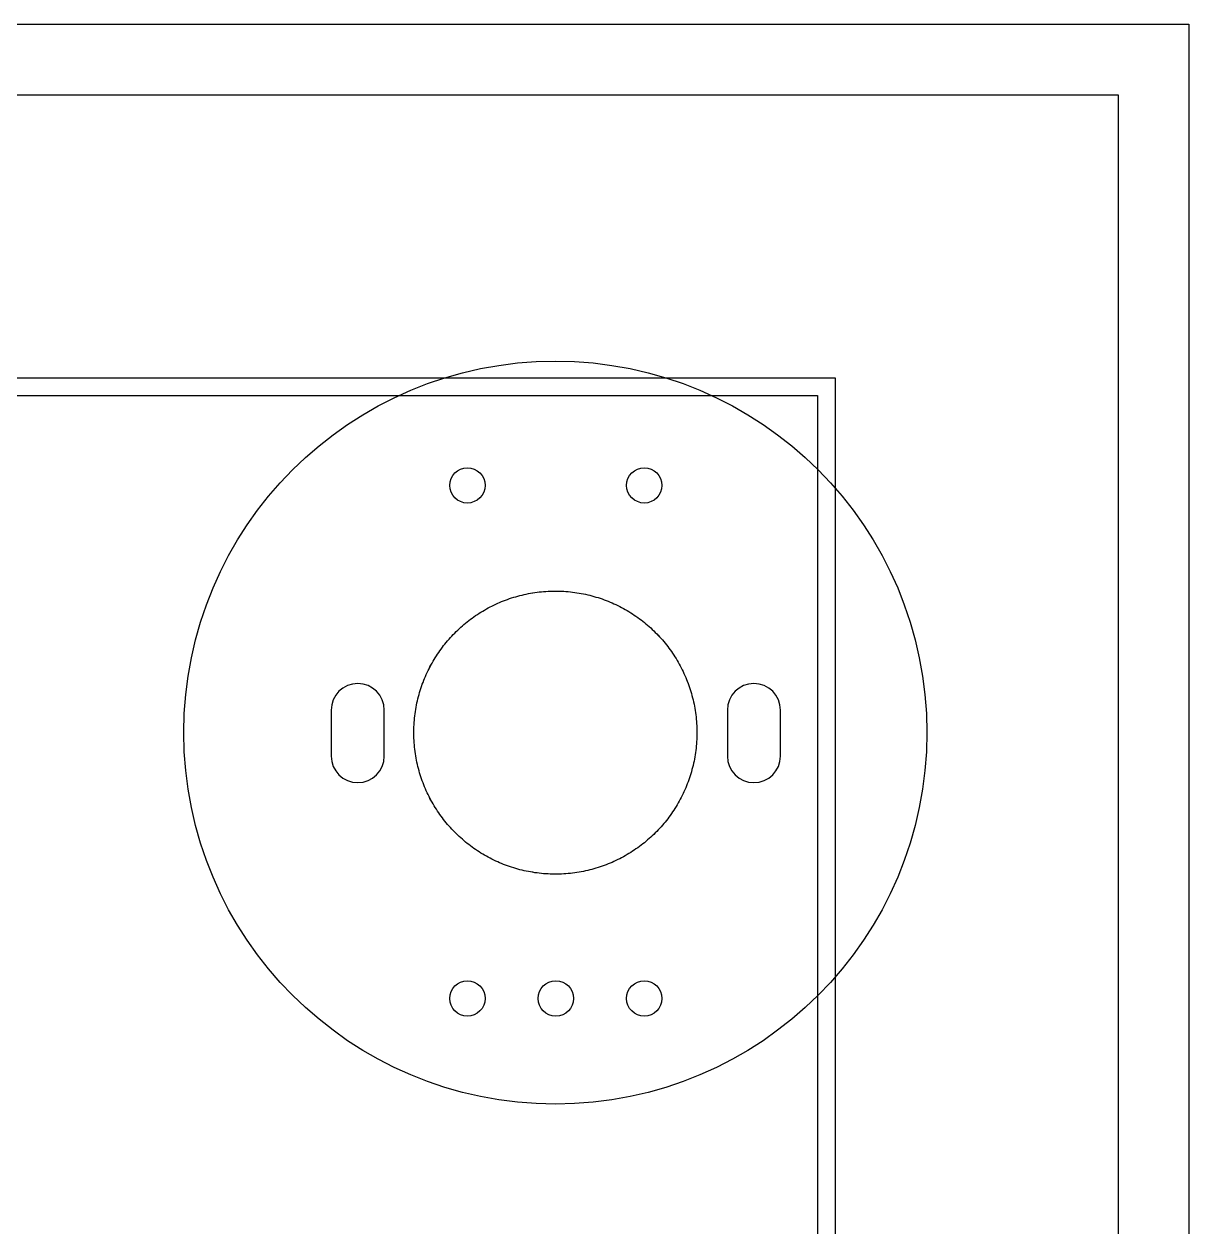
# Model space of a CAD drawing. Extents: x 8 to 363, y 8 to 124.
# Drawn here: x 329.88 to 362.8, y 90.24 to 124.24 of the extents above; entities that cross this region are included whole.
import ezdxf

# ---------------------------------------------------------------- set-up
doc = ezdxf.new("R2010")
doc.units = 0
doc.header["$MEASUREMENT"] = 0
doc.layers.get('0').update_dxf_attribs({"linetype": 'CONTINUOUS'})
doc.layers.add('TOP', color=7, linetype='CONTINUOUS')

msp = doc.modelspace()

# ---------------------------------------------------------------- linework, layer by layer
at = {"color": 0}
for p, q in [((176.085, 124.238), (362.801, 124.238)), ((362.801, 124.238), (362.801, 7.989)), ((176.085, 122.238), (360.801, 122.238)), ((360.801, 122.238), (360.801, 9.989)), ((176.085, 114.238), (352.801, 114.238)), ((352.801, 114.238), (352.801, 13.225)), ((176.085, 113.738), (352.301, 113.738)), ((352.301, 113.738), (352.301, 13.725))]:
    msp.add_line(p, q, dxfattribs=at)
at = {"linetype": 'Continuous'}
for points in [[(340.059, 104.851, 1), (338.559, 104.851), (338.559, 103.551, 1), (340.059, 103.551)], [(351.259, 104.851, 1), (349.759, 104.851), (349.759, 103.551, 1), (351.259, 103.551)]]:
    msp.add_lwpolyline(points, format="xyb", close=True, dxfattribs=at)
msp.add_circle((344.895, 104.214), 10.5)
for centre in [(342.409, 111.201), (347.409, 111.201), (342.409, 96.701), (344.909, 96.701), (347.409, 96.701)]:
    msp.add_circle(centre, 0.5, dxfattribs=at)
at = {"layer": 'TOP', "color": 7}
for points in [[(348.896, 104.214, 0), (348.895, 104.15, 0), (348.894, 104.086, 0), (348.891, 104.023, 0), (348.888, 103.96, 0), (348.883, 103.897, 0), (348.878, 103.835, 0), (348.872, 103.773, 0), (348.864, 103.711, 0), (348.856, 103.649, 0), (348.847, 103.588, 0), (348.837, 103.527, 0), (348.826, 103.466, 0), (348.814, 103.406, 0), (348.801, 103.346, 0), (348.788, 103.286, 0), (348.773, 103.226, 0), (348.757, 103.167, 0), (348.741, 103.109, 0), (348.724, 103.05, 0), (348.706, 102.992, 0), (348.687, 102.935, 0), (348.667, 102.878, 0), (348.647, 102.821, 0), (348.625, 102.765, 0), (348.603, 102.709, 0), (348.58, 102.653, 0), (348.556, 102.598, 0), (348.531, 102.543, 0), (348.506, 102.489, 0), (348.48, 102.435, 0), (348.453, 102.382, 0), (348.425, 102.329, 0), (348.396, 102.277, 0), (348.367, 102.225, 0), (348.337, 102.173, 0), (348.306, 102.122, 0), (348.275, 102.072, 0), (348.242, 102.022, 0), (348.209, 101.973, 0), (348.176, 101.924, 0), (348.141, 101.875, 0), (348.106, 101.827, 0), (348.071, 101.78, 0), (348.034, 101.733, 0), (347.997, 101.687, 0), (347.959, 101.641, 0), (347.921, 101.596, 0), (347.882, 101.552, 0), (347.842, 101.508, 0), (347.802, 101.465, 0), (347.761, 101.422, 0), (347.719, 101.38, 0), (347.677, 101.338, 0), (347.634, 101.298, 0), (347.59, 101.257, 0), (347.546, 101.218, 0), (347.502, 101.179, 0), (347.456, 101.141, 0), (347.411, 101.103, 0), (347.364, 101.066, 0), (347.317, 101.03, 0), (347.27, 100.994, 0), (347.222, 100.959, 0), (347.173, 100.925, 0), (347.124, 100.892, 0), (347.075, 100.859, 0), (347.025, 100.827, 0), (346.974, 100.795, 0), (346.923, 100.765, 0), (346.872, 100.735, 0), (346.82, 100.706, 0), (346.767, 100.677, 0), (346.714, 100.65, 0), (346.661, 100.623, 0), (346.607, 100.597, 0), (346.552, 100.572, 0), (346.498, 100.547, 0), (346.442, 100.524, 0), (346.387, 100.501, 0), (346.331, 100.479, 0), (346.274, 100.457, 0), (346.217, 100.437, 0), (346.16, 100.418, 0), (346.102, 100.399, 0), (346.044, 100.381, 0), (345.986, 100.364, 0), (345.927, 100.348, 0), (345.868, 100.333, 0), (345.809, 100.318, 0), (345.749, 100.305, 0), (345.689, 100.292, 0), (345.628, 100.281, 0), (345.567, 100.27, 0), (345.506, 100.26, 0), (345.445, 100.251, 0), (345.383, 100.243, 0), (345.321, 100.236, 0), (345.259, 100.23, 0), (345.196, 100.225, 0), (345.134, 100.221, 0), (345.07, 100.217, 0), (345.007, 100.215, 0), (344.944, 100.214, 0), (344.88, 100.214, 0), (344.816, 100.214, 0), (344.753, 100.216, 0), (344.689, 100.219, 0), (344.626, 100.223, 0), (344.564, 100.227, 0), (344.501, 100.233, 0), (344.439, 100.239, 0), (344.377, 100.247, 0), (344.316, 100.255, 0), (344.255, 100.265, 0), (344.194, 100.275, 0), (344.133, 100.286, 0), (344.073, 100.298, 0), (344.013, 100.311, 0), (343.953, 100.325, 0), (343.894, 100.34, 0), (343.835, 100.356, 0), (343.776, 100.372, 0), (343.718, 100.39, 0), (343.66, 100.408, 0), (343.603, 100.427, 0), (343.546, 100.447, 0), (343.489, 100.468, 0), (343.433, 100.49, 0), (343.377, 100.512, 0), (343.321, 100.535, 0), (343.266, 100.559, 0), (343.212, 100.584, 0), (343.158, 100.61, 0), (343.104, 100.636, 0), (343.051, 100.664, 0), (342.998, 100.691, 0), (342.946, 100.72, 0), (342.894, 100.75, 0), (342.843, 100.78, 0), (342.792, 100.811, 0), (342.742, 100.843, 0), (342.692, 100.875, 0), (342.642, 100.908, 0), (342.594, 100.942, 0), (342.545, 100.977, 0), (342.498, 101.012, 0), (342.45, 101.048, 0), (342.404, 101.084, 0), (342.358, 101.122, 0), (342.312, 101.16, 0), (342.267, 101.198, 0), (342.223, 101.238, 0), (342.179, 101.277, 0), (342.136, 101.318, 0), (342.094, 101.359, 0), (342.052, 101.401, 0), (342.01, 101.443, 0), (341.97, 101.486, 0), (341.93, 101.53, 0), (341.89, 101.574, 0), (341.851, 101.619, 0), (341.813, 101.664, 0), (341.776, 101.71, 0), (341.739, 101.757, 0), (341.703, 101.804, 0), (341.667, 101.851, 0), (341.633, 101.899, 0), (341.599, 101.948, 0), (341.565, 101.997, 0), (341.533, 102.047, 0), (341.501, 102.097, 0), (341.47, 102.148, 0), (341.439, 102.199, 0), (341.41, 102.251, 0), (341.381, 102.303, 0), (341.353, 102.355, 0), (341.325, 102.409, 0), (341.299, 102.462, 0), (341.273, 102.516, 0), (341.248, 102.571, 0), (341.223, 102.626, 0), (341.2, 102.681, 0), (341.177, 102.737, 0), (341.155, 102.793, 0), (341.134, 102.849, 0), (341.114, 102.906, 0), (341.095, 102.964, 0), (341.076, 103.021, 0), (341.059, 103.08, 0), (341.042, 103.138, 0), (341.026, 103.197, 0), (341.011, 103.256, 0), (340.997, 103.316, 0), (340.984, 103.375, 0), (340.971, 103.436, 0), (340.96, 103.496, 0), (340.949, 103.557, 0), (340.94, 103.618, 0), (340.931, 103.68, 0), (340.923, 103.742, 0), (340.916, 103.804, 0), (340.911, 103.866, 0), (340.906, 103.929, 0), (340.902, 103.991, 0), (340.899, 104.055, 0), (340.897, 104.118, 0), (340.896, 104.182, 0), (340.896, 104.246, 0), (340.897, 104.309, 0), (340.899, 104.373, 0), (340.902, 104.436, 0), (340.906, 104.499, 0), (340.911, 104.561, 0), (340.916, 104.624, 0), (340.923, 104.686, 0), (340.931, 104.747, 0), (340.94, 104.809, 0), (340.949, 104.87, 0), (340.96, 104.931, 0), (340.971, 104.991, 0), (340.984, 105.052, 0), (340.997, 105.112, 0), (341.011, 105.171, 0), (341.026, 105.23, 0), (341.042, 105.289, 0), (341.059, 105.348, 0), (341.076, 105.406, 0), (341.095, 105.464, 0), (341.114, 105.521, 0), (341.134, 105.578, 0), (341.155, 105.634, 0), (341.177, 105.691, 0), (341.2, 105.746, 0), (341.223, 105.802, 0), (341.248, 105.857, 0), (341.273, 105.911, 0), (341.299, 105.965, 0), (341.325, 106.019, 0), (341.353, 106.072, 0), (341.381, 106.124, 0), (341.41, 106.176, 0), (341.439, 106.228, 0), (341.47, 106.279, 0), (341.501, 106.33, 0), (341.533, 106.38, 0), (341.565, 106.43, 0), (341.599, 106.479, 0), (341.633, 106.528, 0), (341.667, 106.576, 0), (341.703, 106.624, 0), (341.739, 106.671, 0), (341.776, 106.717, 0), (341.813, 106.763, 0), (341.851, 106.808, 0), (341.89, 106.853, 0), (341.93, 106.897, 0), (341.97, 106.941, 0), (342.01, 106.984, 0), (342.052, 107.026, 0), (342.094, 107.068, 0), (342.136, 107.109, 0), (342.179, 107.15, 0), (342.223, 107.19, 0), (342.267, 107.229, 0), (342.312, 107.268, 0), (342.358, 107.305, 0), (342.404, 107.343, 0), (342.45, 107.379, 0), (342.498, 107.415, 0), (342.545, 107.451, 0), (342.594, 107.485, 0), (342.642, 107.519, 0), (342.692, 107.552, 0), (342.742, 107.585, 0), (342.792, 107.616, 0), (342.843, 107.647, 0), (342.894, 107.677, 0), (342.946, 107.707, 0), (342.998, 107.736, 0), (343.051, 107.764, 0), (343.104, 107.791, 0), (343.158, 107.817, 0), (343.212, 107.843, 0), (343.266, 107.868, 0), (343.321, 107.892, 0), (343.377, 107.915, 0), (343.433, 107.938, 0), (343.489, 107.959, 0), (343.546, 107.98, 0), (343.603, 108, 0), (343.66, 108.019, 0), (343.718, 108.037, 0), (343.776, 108.055, 0), (343.835, 108.071, 0), (343.894, 108.087, 0), (343.953, 108.102, 0), (344.013, 108.116, 0), (344.073, 108.129, 0), (344.133, 108.141, 0), (344.194, 108.152, 0), (344.255, 108.162, 0), (344.316, 108.172, 0), (344.377, 108.18, 0), (344.439, 108.188, 0), (344.501, 108.194, 0), (344.564, 108.2, 0), (344.626, 108.205, 0), (344.689, 108.208, 0), (344.753, 108.211, 0), (344.816, 108.213, 0), (344.88, 108.214, 0), (344.944, 108.213, 0), (345.007, 108.212, 0), (345.07, 108.21, 0), (345.134, 108.207, 0), (345.196, 108.202, 0), (345.259, 108.197, 0), (345.321, 108.191, 0), (345.383, 108.184, 0), (345.445, 108.176, 0), (345.506, 108.167, 0), (345.567, 108.157, 0), (345.628, 108.147, 0), (345.689, 108.135, 0), (345.749, 108.122, 0), (345.809, 108.109, 0), (345.868, 108.095, 0), (345.927, 108.079, 0), (345.986, 108.063, 0), (346.044, 108.046, 0), (346.102, 108.028, 0), (346.16, 108.01, 0), (346.217, 107.99, 0), (346.274, 107.97, 0), (346.331, 107.949, 0), (346.387, 107.926, 0), (346.442, 107.904, 0), (346.498, 107.88, 0), (346.552, 107.855, 0), (346.607, 107.83, 0), (346.661, 107.804, 0), (346.714, 107.777, 0), (346.767, 107.75, 0), (346.82, 107.721, 0), (346.872, 107.692, 0), (346.923, 107.662, 0), (346.974, 107.632, 0), (347.025, 107.6, 0), (347.075, 107.568, 0), (347.124, 107.536, 0), (347.173, 107.502, 0), (347.222, 107.468, 0), (347.27, 107.433, 0), (347.317, 107.397, 0), (347.364, 107.361, 0), (347.411, 107.324, 0), (347.456, 107.287, 0), (347.502, 107.248, 0), (347.546, 107.209, 0), (347.59, 107.17, 0), (347.634, 107.13, 0), (347.677, 107.089, 0), (347.719, 107.047, 0), (347.761, 107.005, 0), (347.802, 106.962, 0), (347.842, 106.919, 0), (347.882, 106.875, 0), (347.921, 106.831, 0), (347.959, 106.786, 0), (347.997, 106.74, 0), (348.034, 106.694, 0), (348.071, 106.647, 0), (348.106, 106.6, 0), (348.141, 106.552, 0), (348.176, 106.504, 0), (348.209, 106.455, 0), (348.242, 106.405, 0), (348.275, 106.355, 0), (348.306, 106.305, 0), (348.337, 106.254, 0), (348.367, 106.202, 0), (348.396, 106.15, 0), (348.425, 106.098, 0), (348.453, 106.045, 0), (348.48, 105.992, 0), (348.506, 105.938, 0), (348.531, 105.884, 0), (348.556, 105.829, 0), (348.58, 105.774, 0), (348.603, 105.718, 0), (348.625, 105.663, 0), (348.647, 105.606, 0), (348.667, 105.549, 0), (348.687, 105.492, 0), (348.706, 105.435, 0), (348.724, 105.377, 0), (348.741, 105.318, 0), (348.757, 105.26, 0), (348.773, 105.201, 0), (348.788, 105.141, 0), (348.801, 105.082, 0), (348.814, 105.022, 0), (348.826, 104.961, 0), (348.837, 104.901, 0), (348.847, 104.839, 0), (348.856, 104.778, 0), (348.864, 104.717, 0), (348.872, 104.655, 0), (348.878, 104.592, 0), (348.883, 104.53, 0), (348.888, 104.467, 0), (348.891, 104.404, 0), (348.894, 104.341, 0), (348.895, 104.277, 0), (348.896, 104.214, 0)], [(348.896, 104.214, 0), (348.895, 104.15, 0), (348.894, 104.086, 0), (348.891, 104.023, 0), (348.888, 103.96, 0), (348.883, 103.897, 0), (348.878, 103.835, 0), (348.872, 103.773, 0), (348.864, 103.711, 0), (348.856, 103.649, 0), (348.847, 103.588, 0), (348.837, 103.527, 0), (348.826, 103.466, 0), (348.814, 103.406, 0), (348.801, 103.346, 0), (348.787, 103.286, 0), (348.773, 103.226, 0), (348.757, 103.167, 0), (348.741, 103.109, 0), (348.724, 103.05, 0), (348.706, 102.993, 0), (348.687, 102.935, 0), (348.667, 102.878, 0), (348.647, 102.821, 0), (348.625, 102.765, 0), (348.603, 102.709, 0), (348.58, 102.653, 0), (348.556, 102.598, 0), (348.531, 102.543, 0), (348.506, 102.489, 0), (348.48, 102.435, 0), (348.453, 102.382, 0), (348.425, 102.329, 0), (348.396, 102.277, 0), (348.367, 102.225, 0), (348.337, 102.173, 0), (348.306, 102.122, 0), (348.275, 102.072, 0), (348.242, 102.022, 0), (348.209, 101.973, 0), (348.176, 101.924, 0), (348.141, 101.875, 0), (348.106, 101.827, 0), (348.07, 101.78, 0), (348.034, 101.733, 0), (347.997, 101.687, 0), (347.959, 101.642, 0), (347.921, 101.596, 0), (347.882, 101.552, 0), (347.842, 101.508, 0), (347.801, 101.465, 0), (347.76, 101.422, 0), (347.719, 101.38, 0), (347.677, 101.339, 0), (347.634, 101.298, 0), (347.59, 101.257, 0), (347.546, 101.218, 0), (347.502, 101.179, 0), (347.456, 101.141, 0), (347.411, 101.103, 0), (347.364, 101.066, 0), (347.317, 101.03, 0), (347.27, 100.994, 0), (347.222, 100.959, 0), (347.173, 100.925, 0), (347.124, 100.892, 0), (347.075, 100.859, 0), (347.025, 100.827, 0), (346.974, 100.795, 0), (346.923, 100.765, 0), (346.872, 100.735, 0), (346.819, 100.706, 0), (346.767, 100.677, 0), (346.714, 100.65, 0), (346.661, 100.623, 0), (346.607, 100.597, 0), (346.552, 100.572, 0), (346.497, 100.547, 0), (346.442, 100.524, 0), (346.387, 100.501, 0), (346.331, 100.479, 0), (346.274, 100.458, 0), (346.217, 100.437, 0), (346.16, 100.418, 0), (346.102, 100.399, 0), (346.044, 100.381, 0), (345.986, 100.364, 0), (345.927, 100.348, 0), (345.868, 100.333, 0), (345.809, 100.318, 0), (345.749, 100.305, 0), (345.689, 100.292, 0), (345.628, 100.281, 0), (345.567, 100.27, 0), (345.506, 100.26, 0), (345.445, 100.251, 0), (345.383, 100.243, 0), (345.321, 100.236, 0), (345.259, 100.23, 0), (345.196, 100.225, 0), (345.133, 100.221, 0), (345.07, 100.217, 0), (345.007, 100.215, 0), (344.943, 100.214, 0), (344.88, 100.214, 0), (344.816, 100.214, 0), (344.753, 100.216, 0), (344.689, 100.219, 0), (344.626, 100.223, 0), (344.564, 100.227, 0), (344.501, 100.233, 0), (344.439, 100.239, 0), (344.377, 100.247, 0), (344.316, 100.255, 0), (344.254, 100.265, 0), (344.194, 100.275, 0), (344.133, 100.286, 0), (344.073, 100.298, 0), (344.013, 100.311, 0), (343.953, 100.325, 0), (343.894, 100.34, 0), (343.835, 100.356, 0), (343.776, 100.372, 0), (343.718, 100.39, 0), (343.66, 100.408, 0), (343.603, 100.427, 0), (343.546, 100.447, 0), (343.489, 100.468, 0), (343.433, 100.49, 0), (343.377, 100.512, 0), (343.321, 100.535, 0), (343.266, 100.559, 0), (343.212, 100.584, 0), (343.158, 100.61, 0), (343.104, 100.636, 0), (343.051, 100.664, 0), (342.998, 100.692, 0), (342.946, 100.72, 0), (342.894, 100.75, 0), (342.843, 100.78, 0), (342.792, 100.811, 0), (342.741, 100.843, 0), (342.692, 100.875, 0), (342.642, 100.908, 0), (342.594, 100.942, 0), (342.545, 100.977, 0), (342.498, 101.012, 0), (342.45, 101.048, 0), (342.404, 101.084, 0), (342.358, 101.122, 0), (342.312, 101.16, 0), (342.267, 101.198, 0), (342.223, 101.238, 0), (342.179, 101.278, 0), (342.136, 101.318, 0), (342.094, 101.359, 0), (342.052, 101.401, 0), (342.01, 101.443, 0), (341.97, 101.486, 0), (341.929, 101.53, 0), (341.89, 101.574, 0), (341.851, 101.619, 0), (341.813, 101.664, 0), (341.776, 101.71, 0), (341.739, 101.757, 0), (341.703, 101.804, 0), (341.667, 101.851, 0), (341.633, 101.899, 0), (341.599, 101.948, 0), (341.565, 101.997, 0), (341.533, 102.047, 0), (341.501, 102.097, 0), (341.47, 102.148, 0), (341.439, 102.199, 0), (341.41, 102.251, 0), (341.381, 102.303, 0), (341.352, 102.356, 0), (341.325, 102.409, 0), (341.298, 102.462, 0), (341.273, 102.516, 0), (341.248, 102.571, 0), (341.223, 102.626, 0), (341.2, 102.681, 0), (341.177, 102.737, 0), (341.155, 102.793, 0), (341.134, 102.849, 0), (341.114, 102.906, 0), (341.095, 102.964, 0), (341.076, 103.021, 0), (341.059, 103.08, 0), (341.042, 103.138, 0), (341.026, 103.197, 0), (341.011, 103.256, 0), (340.997, 103.316, 0), (340.984, 103.376, 0), (340.971, 103.436, 0), (340.96, 103.496, 0), (340.949, 103.557, 0), (340.94, 103.618, 0), (340.931, 103.68, 0), (340.923, 103.742, 0), (340.916, 103.804, 0), (340.911, 103.866, 0), (340.906, 103.929, 0), (340.902, 103.992, 0), (340.899, 104.055, 0), (340.897, 104.118, 0), (340.896, 104.182, 0), (340.896, 104.246, 0), (340.897, 104.309, 0), (340.899, 104.373, 0), (340.902, 104.436, 0), (340.906, 104.499, 0), (340.911, 104.561, 0), (340.916, 104.624, 0), (340.923, 104.686, 0), (340.931, 104.747, 0), (340.94, 104.809, 0), (340.949, 104.87, 0), (340.96, 104.931, 0), (340.971, 104.992, 0), (340.984, 105.052, 0), (340.997, 105.112, 0), (341.011, 105.171, 0), (341.026, 105.23, 0), (341.042, 105.289, 0), (341.059, 105.348, 0), (341.076, 105.406, 0), (341.095, 105.464, 0), (341.114, 105.521, 0), (341.134, 105.578, 0), (341.155, 105.634, 0), (341.177, 105.691, 0), (341.2, 105.746, 0), (341.223, 105.802, 0), (341.248, 105.857, 0), (341.273, 105.911, 0), (341.298, 105.965, 0), (341.325, 106.019, 0), (341.352, 106.072, 0), (341.381, 106.124, 0), (341.41, 106.177, 0), (341.439, 106.228, 0), (341.47, 106.279, 0), (341.501, 106.33, 0), (341.533, 106.38, 0), (341.565, 106.43, 0), (341.599, 106.479, 0), (341.633, 106.528, 0), (341.667, 106.576, 0), (341.703, 106.624, 0), (341.739, 106.671, 0), (341.776, 106.717, 0), (341.813, 106.763, 0), (341.851, 106.808, 0), (341.89, 106.853, 0), (341.929, 106.897, 0), (341.97, 106.941, 0), (342.01, 106.984, 0), (342.052, 107.026, 0), (342.094, 107.068, 0), (342.136, 107.109, 0), (342.179, 107.15, 0), (342.223, 107.19, 0), (342.267, 107.229, 0), (342.312, 107.268, 0), (342.358, 107.306, 0), (342.404, 107.343, 0), (342.45, 107.379, 0), (342.498, 107.415, 0), (342.545, 107.451, 0), (342.594, 107.485, 0), (342.642, 107.519, 0), (342.692, 107.552, 0), (342.741, 107.585, 0), (342.792, 107.616, 0), (342.843, 107.647, 0), (342.894, 107.678, 0), (342.946, 107.707, 0), (342.998, 107.736, 0), (343.051, 107.764, 0), (343.104, 107.791, 0), (343.158, 107.817, 0), (343.212, 107.843, 0), (343.266, 107.868, 0), (343.321, 107.892, 0), (343.377, 107.915, 0), (343.433, 107.938, 0), (343.489, 107.959, 0), (343.546, 107.98, 0), (343.603, 108, 0), (343.66, 108.019, 0), (343.718, 108.037, 0), (343.776, 108.055, 0), (343.835, 108.071, 0), (343.894, 108.087, 0), (343.953, 108.102, 0), (344.013, 108.116, 0), (344.073, 108.129, 0), (344.133, 108.141, 0), (344.194, 108.152, 0), (344.254, 108.163, 0), (344.316, 108.172, 0), (344.377, 108.18, 0), (344.439, 108.188, 0), (344.501, 108.194, 0), (344.564, 108.2, 0), (344.626, 108.205, 0), (344.689, 108.208, 0), (344.753, 108.211, 0), (344.816, 108.213, 0), (344.88, 108.214, 0), (344.943, 108.213, 0), (345.007, 108.212, 0), (345.07, 108.21, 0), (345.133, 108.207, 0), (345.196, 108.203, 0), (345.259, 108.197, 0), (345.321, 108.191, 0), (345.383, 108.184, 0), (345.445, 108.176, 0), (345.506, 108.167, 0), (345.567, 108.158, 0), (345.628, 108.147, 0), (345.689, 108.135, 0), (345.749, 108.123, 0), (345.809, 108.109, 0), (345.868, 108.095, 0), (345.927, 108.079, 0), (345.986, 108.063, 0), (346.044, 108.046, 0), (346.102, 108.028, 0), (346.16, 108.01, 0), (346.217, 107.99, 0), (346.274, 107.97, 0), (346.331, 107.949, 0), (346.387, 107.927, 0), (346.442, 107.904, 0), (346.497, 107.88, 0), (346.552, 107.856, 0), (346.607, 107.83, 0), (346.661, 107.804, 0), (346.714, 107.777, 0), (346.767, 107.75, 0), (346.819, 107.722, 0), (346.872, 107.692, 0), (346.923, 107.663, 0), (346.974, 107.632, 0), (347.025, 107.601, 0), (347.075, 107.569, 0), (347.124, 107.536, 0), (347.173, 107.502, 0), (347.222, 107.468, 0), (347.27, 107.433, 0), (347.317, 107.398, 0), (347.364, 107.361, 0), (347.411, 107.324, 0), (347.456, 107.287, 0), (347.502, 107.248, 0), (347.546, 107.209, 0), (347.59, 107.17, 0), (347.634, 107.13, 0), (347.677, 107.089, 0), (347.719, 107.047, 0), (347.76, 107.005, 0), (347.801, 106.963, 0), (347.842, 106.919, 0), (347.882, 106.875, 0), (347.921, 106.831, 0), (347.959, 106.786, 0), (347.997, 106.74, 0), (348.034, 106.694, 0), (348.07, 106.647, 0), (348.106, 106.6, 0), (348.141, 106.552, 0), (348.176, 106.504, 0), (348.209, 106.455, 0), (348.242, 106.405, 0), (348.275, 106.355, 0), (348.306, 106.305, 0), (348.337, 106.254, 0), (348.367, 106.202, 0), (348.396, 106.151, 0), (348.425, 106.098, 0), (348.453, 106.045, 0), (348.48, 105.992, 0), (348.506, 105.938, 0), (348.531, 105.884, 0), (348.556, 105.829, 0), (348.58, 105.774, 0), (348.603, 105.719, 0), (348.625, 105.663, 0), (348.647, 105.606, 0), (348.667, 105.549, 0), (348.687, 105.492, 0), (348.706, 105.435, 0), (348.724, 105.377, 0), (348.741, 105.319, 0), (348.757, 105.26, 0), (348.773, 105.201, 0), (348.787, 105.141, 0), (348.801, 105.082, 0), (348.814, 105.022, 0), (348.826, 104.961, 0), (348.837, 104.901, 0), (348.847, 104.84, 0), (348.856, 104.778, 0), (348.864, 104.717, 0), (348.872, 104.655, 0), (348.878, 104.592, 0), (348.883, 104.53, 0), (348.888, 104.467, 0), (348.891, 104.404, 0), (348.894, 104.341, 0), (348.895, 104.277, 0), (348.896, 104.214, 0)]]:
    msp.add_polyline3d(points, dxfattribs=at)

doc.saveas('drawing.dxf')
